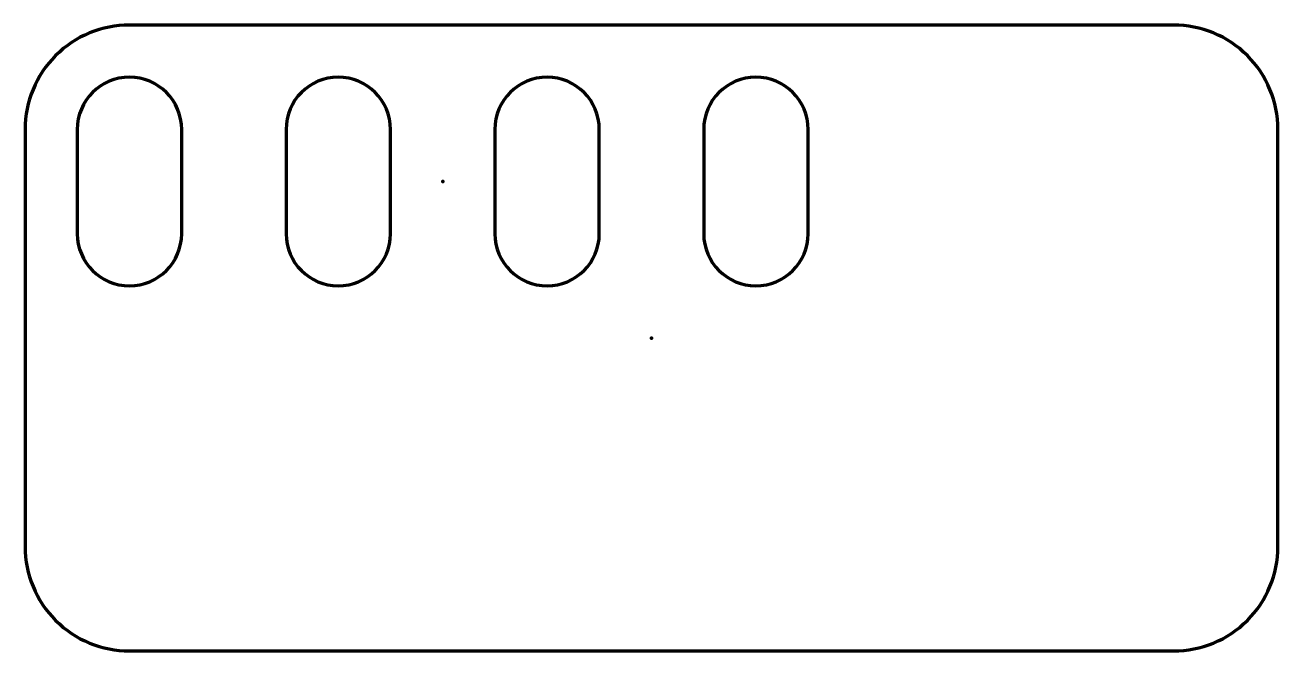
# Model space of a CAD drawing. Header units: inches. Extents: x 0 to 6, y 0 to 3.
import ezdxf

# ---------------------------------------------------------------- set-up
doc = ezdxf.new("R2010")
doc.units = ezdxf.units.IN
doc.header["$MEASUREMENT"] = 0
doc.layers.add('Dimension', color=250, linetype='Continuous', lineweight=158)

msp = doc.modelspace()

# ---------------------------------------------------------------- linework, layer by layer
at = {"layer": 'Dimension'}
for p, q in [((0.25, 2.5), (0.25, 2)), ((0.75, 2), (0.75, 2.5)), ((1.25, 2.5), (1.25, 2)), ((1.75, 2), (1.75, 2.5)), ((2.25, 2.5), (2.25, 2)), ((2.75, 2), (2.75, 2.5)), ((3.25, 2.5), (3.25, 2)), ((3.75, 2), (3.75, 2.5))]:
    msp.add_line(p, q, dxfattribs=at)
msp.add_lwpolyline([(0.5, 0), (5.5, 0, 0.414214), (6, 0.5), (6, 2.5, 0.414214), (5.5, 3), (0.5, 3, 0.414214), (0, 2.5), (0, 0.5, 0.414214)], format="xyb", close=True, dxfattribs=at)
for centre, start, end in [((0.5, 2.5), 0, 180), ((1.5, 2.5), 0, 180), ((2.5, 2.5), 0, 180), ((3.5, 2.5), 0, 180), ((0.5, 2), 180, 0), ((1.5, 2), 180, 0), ((2.5, 2), 180, 0), ((3.5, 2), 180, 0)]:
    msp.add_arc(centre, 0.25, start, end, dxfattribs=at)
for p in [(2, 2.25), (3, 1.5)]:
    msp.add_point(p, dxfattribs=at)

doc.saveas('drawing.dxf')
